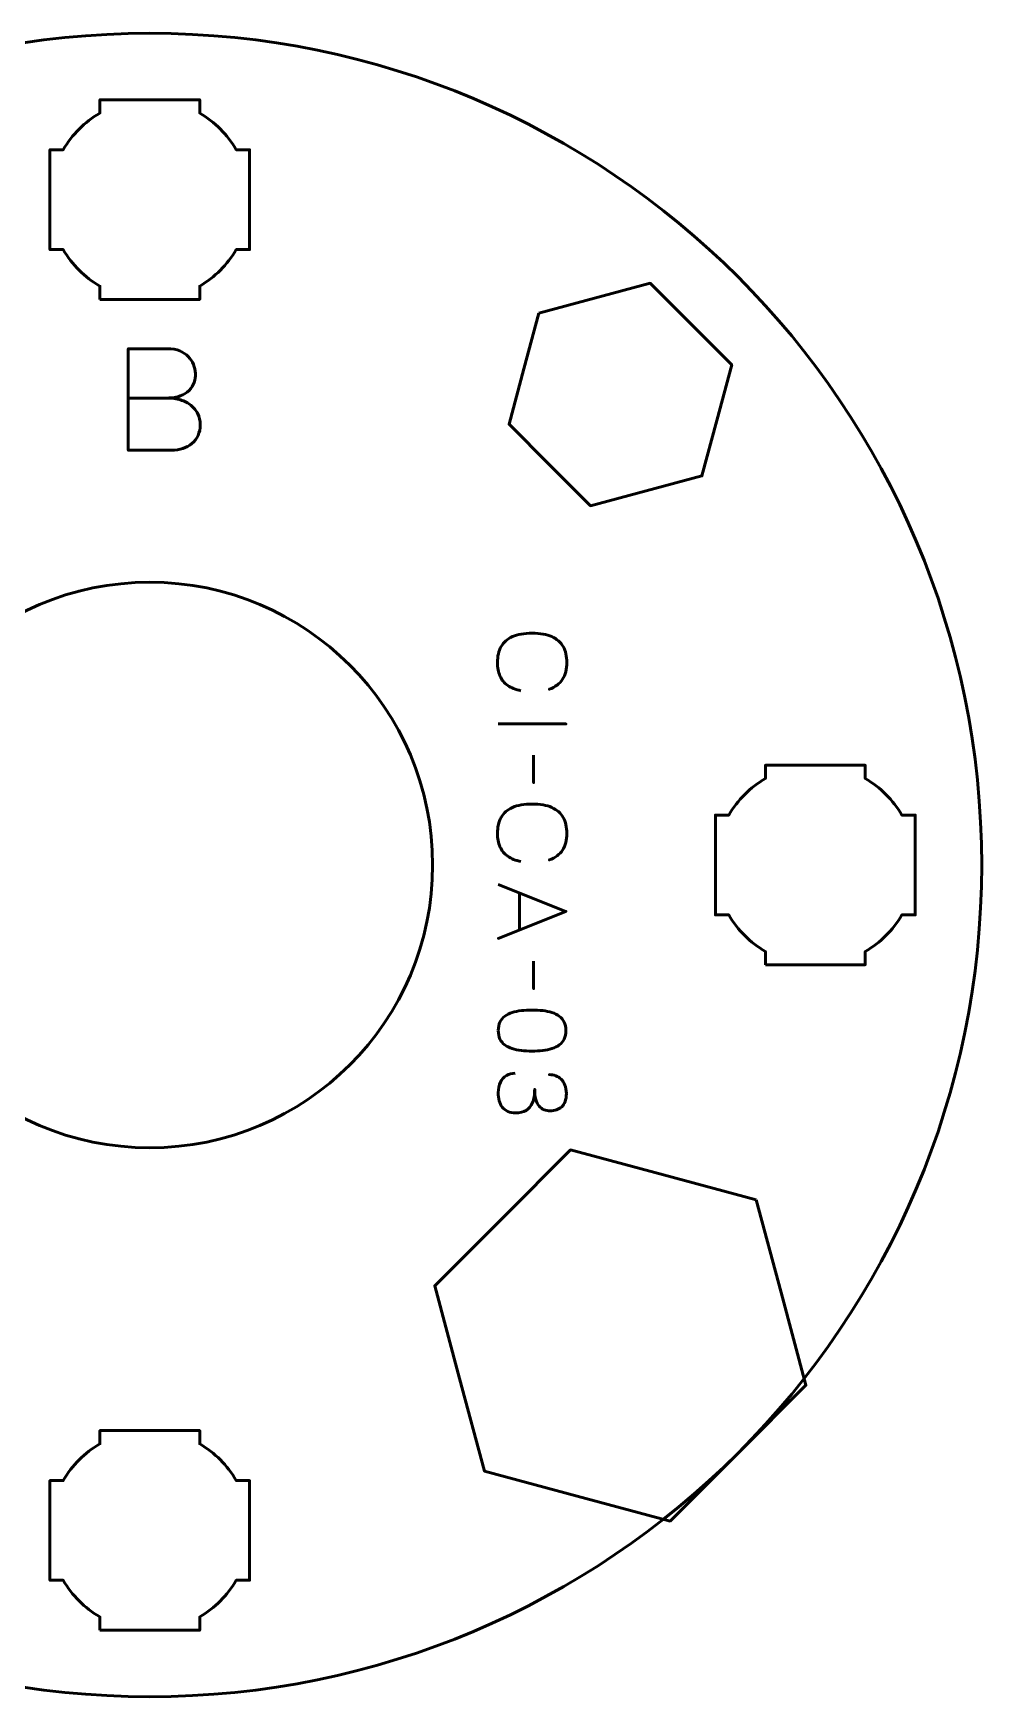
# Model space of a CAD drawing. Header units: centimetres. Extents: x -16.1 to -5, y -20.5 to -9.2.
# Drawn here: x -7.85 to -5, y -14.35 to -9.35 of the extents above; entities that cross this region are included whole.
import ezdxf

# ---------------------------------------------------------------- set-up
doc = ezdxf.new("R2010")
doc.units = ezdxf.units.CM
doc.header["$MEASUREMENT"] = 0
doc.layers.add('Layer 1', color=7, linetype='Continuous')

msp = doc.modelspace()

# ---------------------------------------------------------------- linework, layer by layer
at = {"layer": 'Layer 1', "lineweight": 53}
for points, knots in [([(-7.5, -9.35), (-6.1195, -9.35), (-5, -10.4695), (-5, -11.85), (-5, -11.85), (-5, -13.2305), (-6.1195, -14.35), (-7.5, -14.35), (-7.5, -14.35), (-8.8805, -14.35), (-10, -13.2305), (-10, -11.85), (-10, -11.85), (-10, -10.4695), (-8.8805, -9.35), (-7.5, -9.35)], [0, 0, 0, 0, 0.25, 0.25, 0.25, 0.25, 0.5, 0.5, 0.5, 0.5, 0.75, 0.75, 0.75, 0.75, 1, 1, 1, 1]), ([(-7.64999, -10.15006), (-7.64999, -10.15006), (-7.64999, -10.10988), (-7.64999, -10.10988), (-7.64999, -10.10988), (-7.69553, -10.08355), (-7.73349, -10.0456), (-7.75984, -10.00007), (-7.75984, -10.00007), (-7.75984, -10.00007), (-7.79999, -10.00007), (-7.79999, -10.00007), (-7.79999, -10.00007), (-7.79999, -10.00007), (-7.79999, -9.85155), (-7.79999, -9.85155), (-7.79999, -9.85155), (-7.79999, -9.85155), (-7.80001, -9.85), (-7.80001, -9.85), (-7.80001, -9.85), (-7.80001, -9.85), (-7.79999, -9.84845), (-7.79999, -9.84845), (-7.79999, -9.84845), (-7.79999, -9.84845), (-7.79999, -9.70006), (-7.79999, -9.70006), (-7.79999, -9.70006), (-7.79999, -9.70006), (-7.75989, -9.70006), (-7.75989, -9.70006), (-7.75989, -9.70006), (-7.73354, -9.65449), (-7.69555, -9.61649), (-7.64999, -9.59013), (-7.64999, -9.59013), (-7.64999, -9.59013), (-7.64999, -9.55005), (-7.64999, -9.55005), (-7.64999, -9.55005), (-7.64999, -9.55005), (-7.50465, -9.55005), (-7.50465, -9.55005), (-7.50465, -9.55005), (-7.50465, -9.55005), (-7.50001, -9.54999), (-7.50001, -9.54999), (-7.50001, -9.54999), (-7.50001, -9.54999), (-7.49536, -9.55005), (-7.49536, -9.55005), (-7.49536, -9.55005), (-7.49536, -9.55005), (-7.34998, -9.55005), (-7.34998, -9.55005), (-7.34998, -9.55005), (-7.34998, -9.55005), (-7.34998, -9.59013), (-7.34998, -9.59013), (-7.34998, -9.59013), (-7.30441, -9.61649), (-7.26644, -9.65449), (-7.2401, -9.70006), (-7.2401, -9.70006), (-7.2401, -9.70006), (-7.19998, -9.70006), (-7.19998, -9.70006), (-7.19998, -9.70006), (-7.19998, -9.70006), (-7.19998, -10.00007), (-7.19998, -10.00007), (-7.19998, -10.00007), (-7.19998, -10.00007), (-7.24015, -10.00007), (-7.24015, -10.00007), (-7.24015, -10.00007), (-7.26649, -10.0456), (-7.30445, -10.08355), (-7.34998, -10.10988), (-7.34998, -10.10988), (-7.34998, -10.10988), (-7.34998, -10.15006), (-7.34998, -10.15006), (-7.34998, -10.15006), (-7.34998, -10.15006), (-7.64999, -10.15006), (-7.64999, -10.15006)], [0, 0, 0, 0, 0.0454545, 0.0454545, 0.0454545, 0.0454545, 0.0909091, 0.0909091, 0.0909091, 0.0909091, 0.1363636, 0.1363636, 0.1363636, 0.1363636, 0.1818182, 0.1818182, 0.1818182, 0.1818182, 0.2272727, 0.2272727, 0.2272727, 0.2272727, 0.2727273, 0.2727273, 0.2727273, 0.2727273, 0.3181818, 0.3181818, 0.3181818, 0.3181818, 0.3636364, 0.3636364, 0.3636364, 0.3636364, 0.4090909, 0.4090909, 0.4090909, 0.4090909, 0.4545455, 0.4545455, 0.4545455, 0.4545455, 0.5, 0.5, 0.5, 0.5, 0.5454545, 0.5454545, 0.5454545, 0.5454545, 0.5909091, 0.5909091, 0.5909091, 0.5909091, 0.6363636, 0.6363636, 0.6363636, 0.6363636, 0.6818182, 0.6818182, 0.6818182, 0.6818182, 0.7272727, 0.7272727, 0.7272727, 0.7272727, 0.7727273, 0.7727273, 0.7727273, 0.7727273, 0.8181818, 0.8181818, 0.8181818, 0.8181818, 0.8636364, 0.8636364, 0.8636364, 0.8636364, 0.9090909, 0.9090909, 0.9090909, 0.9090909, 0.9545455, 0.9545455, 0.9545455, 0.9545455, 1, 1, 1, 1]), ([(-6.33075, -10.19084), (-6.33075, -10.19084), (-6.16345, -10.14601), (-6.16345, -10.14601), (-6.16345, -10.14601), (-6.16345, -10.14601), (-5.99614, -10.10118), (-5.99614, -10.10118), (-5.99614, -10.10118), (-5.99614, -10.10118), (-5.87367, -10.22366), (-5.87367, -10.22366), (-5.87367, -10.22366), (-5.87367, -10.22366), (-5.75119, -10.34613), (-5.75119, -10.34613), (-5.75119, -10.34613), (-5.75119, -10.34613), (-5.79602, -10.51344), (-5.79602, -10.51344), (-5.79602, -10.51344), (-5.79602, -10.51344), (-5.84085, -10.68074), (-5.84085, -10.68074), (-5.84085, -10.68074), (-5.84085, -10.68074), (-6.00815, -10.72557), (-6.00815, -10.72557), (-6.00815, -10.72557), (-6.00815, -10.72557), (-6.17546, -10.7704), (-6.17546, -10.7704), (-6.17546, -10.7704), (-6.17546, -10.7704), (-6.29793, -10.64792), (-6.29793, -10.64792), (-6.29793, -10.64792), (-6.29793, -10.64792), (-6.42041, -10.52545), (-6.42041, -10.52545), (-6.42041, -10.52545), (-6.42041, -10.52545), (-6.37558, -10.35814), (-6.37558, -10.35814), (-6.37558, -10.35814), (-6.37558, -10.35814), (-6.33075, -10.19084), (-6.33075, -10.19084)], [0, 0, 0, 0, 0.0833333, 0.0833333, 0.0833333, 0.0833333, 0.1666667, 0.1666667, 0.1666667, 0.1666667, 0.25, 0.25, 0.25, 0.25, 0.3333333, 0.3333333, 0.3333333, 0.3333333, 0.4166667, 0.4166667, 0.4166667, 0.4166667, 0.5, 0.5, 0.5, 0.5, 0.5833333, 0.5833333, 0.5833333, 0.5833333, 0.6666667, 0.6666667, 0.6666667, 0.6666667, 0.75, 0.75, 0.75, 0.75, 0.8333333, 0.8333333, 0.8333333, 0.8333333, 0.9166667, 0.9166667, 0.9166667, 0.9166667, 1, 1, 1, 1]), ([(-7.5, -11), (-7.03063, -11), (-6.65, -11.38063), (-6.65, -11.85), (-6.65, -11.85), (-6.65, -12.31937), (-7.03063, -12.7), (-7.5, -12.7), (-7.5, -12.7), (-7.96937, -12.7), (-8.35, -12.31937), (-8.35, -11.85), (-8.35, -11.85), (-8.35, -11.38063), (-7.96937, -11), (-7.5, -11)], [0, 0, 0, 0, 0.25, 0.25, 0.25, 0.25, 0.5, 0.5, 0.5, 0.5, 0.75, 0.75, 0.75, 0.75, 1, 1, 1, 1]), ([(-5.64999, -12.15006), (-5.64999, -12.15006), (-5.64999, -12.10988), (-5.64999, -12.10988), (-5.64999, -12.10988), (-5.69553, -12.08355), (-5.73349, -12.0456), (-5.75984, -12.00007), (-5.75984, -12.00007), (-5.75984, -12.00007), (-5.79999, -12.00007), (-5.79999, -12.00007), (-5.79999, -12.00007), (-5.79999, -12.00007), (-5.79999, -11.85155), (-5.79999, -11.85155), (-5.79999, -11.85155), (-5.79999, -11.85155), (-5.80001, -11.85), (-5.80001, -11.85), (-5.80001, -11.85), (-5.80001, -11.85), (-5.79999, -11.84845), (-5.79999, -11.84845), (-5.79999, -11.84845), (-5.79999, -11.84845), (-5.79999, -11.70006), (-5.79999, -11.70006), (-5.79999, -11.70006), (-5.79999, -11.70006), (-5.75989, -11.70006), (-5.75989, -11.70006), (-5.75989, -11.70006), (-5.73354, -11.65449), (-5.69555, -11.61649), (-5.64999, -11.59013), (-5.64999, -11.59013), (-5.64999, -11.59013), (-5.64999, -11.55005), (-5.64999, -11.55005), (-5.64999, -11.55005), (-5.64999, -11.55005), (-5.50465, -11.55005), (-5.50465, -11.55005), (-5.50465, -11.55005), (-5.50465, -11.55005), (-5.50001, -11.54999), (-5.50001, -11.54999), (-5.50001, -11.54999), (-5.50001, -11.54999), (-5.49536, -11.55005), (-5.49536, -11.55005), (-5.49536, -11.55005), (-5.49536, -11.55005), (-5.34998, -11.55005), (-5.34998, -11.55005), (-5.34998, -11.55005), (-5.34998, -11.55005), (-5.34998, -11.59013), (-5.34998, -11.59013), (-5.34998, -11.59013), (-5.30441, -11.61649), (-5.26644, -11.65449), (-5.2401, -11.70006), (-5.2401, -11.70006), (-5.2401, -11.70006), (-5.19998, -11.70006), (-5.19998, -11.70006), (-5.19998, -11.70006), (-5.19998, -11.70006), (-5.19998, -12.00007), (-5.19998, -12.00007), (-5.19998, -12.00007), (-5.19998, -12.00007), (-5.24015, -12.00007), (-5.24015, -12.00007), (-5.24015, -12.00007), (-5.26649, -12.0456), (-5.30445, -12.08355), (-5.34998, -12.10988), (-5.34998, -12.10988), (-5.34998, -12.10988), (-5.34998, -12.15006), (-5.34998, -12.15006), (-5.34998, -12.15006), (-5.34998, -12.15006), (-5.64999, -12.15006), (-5.64999, -12.15006)], [0, 0, 0, 0, 0.0454545, 0.0454545, 0.0454545, 0.0454545, 0.0909091, 0.0909091, 0.0909091, 0.0909091, 0.1363636, 0.1363636, 0.1363636, 0.1363636, 0.1818182, 0.1818182, 0.1818182, 0.1818182, 0.2272727, 0.2272727, 0.2272727, 0.2272727, 0.2727273, 0.2727273, 0.2727273, 0.2727273, 0.3181818, 0.3181818, 0.3181818, 0.3181818, 0.3636364, 0.3636364, 0.3636364, 0.3636364, 0.4090909, 0.4090909, 0.4090909, 0.4090909, 0.4545455, 0.4545455, 0.4545455, 0.4545455, 0.5, 0.5, 0.5, 0.5, 0.5454545, 0.5454545, 0.5454545, 0.5454545, 0.5909091, 0.5909091, 0.5909091, 0.5909091, 0.6363636, 0.6363636, 0.6363636, 0.6363636, 0.6818182, 0.6818182, 0.6818182, 0.6818182, 0.7272727, 0.7272727, 0.7272727, 0.7272727, 0.7727273, 0.7727273, 0.7727273, 0.7727273, 0.8181818, 0.8181818, 0.8181818, 0.8181818, 0.8636364, 0.8636364, 0.8636364, 0.8636364, 0.9090909, 0.9090909, 0.9090909, 0.9090909, 0.9545455, 0.9545455, 0.9545455, 0.9545455, 1, 1, 1, 1]), ([(-5.67755, -12.85597), (-5.67755, -12.85597), (-5.60284, -13.1348), (-5.60284, -13.1348), (-5.60284, -13.1348), (-5.60284, -13.1348), (-5.52812, -13.41364), (-5.52812, -13.41364), (-5.52812, -13.41364), (-5.52812, -13.41364), (-5.73224, -13.61777), (-5.73224, -13.61777), (-5.73224, -13.61777), (-5.73224, -13.61777), (-5.93637, -13.82189), (-5.93637, -13.82189), (-5.93637, -13.82189), (-5.93637, -13.82189), (-6.21521, -13.74717), (-6.21521, -13.74717), (-6.21521, -13.74717), (-6.21521, -13.74717), (-6.49404, -13.67246), (-6.49404, -13.67246), (-6.49404, -13.67246), (-6.49404, -13.67246), (-6.56876, -13.39363), (-6.56876, -13.39363), (-6.56876, -13.39363), (-6.56876, -13.39363), (-6.64347, -13.11478), (-6.64347, -13.11478), (-6.64347, -13.11478), (-6.64347, -13.11478), (-6.43935, -12.91066), (-6.43935, -12.91066), (-6.43935, -12.91066), (-6.43935, -12.91066), (-6.23523, -12.70654), (-6.23523, -12.70654), (-6.23523, -12.70654), (-6.23523, -12.70654), (-5.95638, -12.78125), (-5.95638, -12.78125), (-5.95638, -12.78125), (-5.95638, -12.78125), (-5.67755, -12.85597), (-5.67755, -12.85597)], [0, 0, 0, 0, 0.0833333, 0.0833333, 0.0833333, 0.0833333, 0.1666667, 0.1666667, 0.1666667, 0.1666667, 0.25, 0.25, 0.25, 0.25, 0.3333333, 0.3333333, 0.3333333, 0.3333333, 0.4166667, 0.4166667, 0.4166667, 0.4166667, 0.5, 0.5, 0.5, 0.5, 0.5833333, 0.5833333, 0.5833333, 0.5833333, 0.6666667, 0.6666667, 0.6666667, 0.6666667, 0.75, 0.75, 0.75, 0.75, 0.8333333, 0.8333333, 0.8333333, 0.8333333, 0.9166667, 0.9166667, 0.9166667, 0.9166667, 1, 1, 1, 1]), ([(-7.64999, -14.15006), (-7.64999, -14.15006), (-7.64999, -14.10988), (-7.64999, -14.10988), (-7.64999, -14.10988), (-7.69553, -14.08355), (-7.73349, -14.0456), (-7.75984, -14.00007), (-7.75984, -14.00007), (-7.75984, -14.00007), (-7.79999, -14.00007), (-7.79999, -14.00007), (-7.79999, -14.00007), (-7.79999, -14.00007), (-7.79999, -13.85155), (-7.79999, -13.85155), (-7.79999, -13.85155), (-7.79999, -13.85155), (-7.80001, -13.85), (-7.80001, -13.85), (-7.80001, -13.85), (-7.80001, -13.85), (-7.79999, -13.84845), (-7.79999, -13.84845), (-7.79999, -13.84845), (-7.79999, -13.84845), (-7.79999, -13.70006), (-7.79999, -13.70006), (-7.79999, -13.70006), (-7.79999, -13.70006), (-7.75989, -13.70006), (-7.75989, -13.70006), (-7.75989, -13.70006), (-7.73354, -13.65449), (-7.69555, -13.61649), (-7.64999, -13.59013), (-7.64999, -13.59013), (-7.64999, -13.59013), (-7.64999, -13.55005), (-7.64999, -13.55005), (-7.64999, -13.55005), (-7.64999, -13.55005), (-7.50465, -13.55005), (-7.50465, -13.55005), (-7.50465, -13.55005), (-7.50465, -13.55005), (-7.50001, -13.54999), (-7.50001, -13.54999), (-7.50001, -13.54999), (-7.50001, -13.54999), (-7.49536, -13.55005), (-7.49536, -13.55005), (-7.49536, -13.55005), (-7.49536, -13.55005), (-7.34998, -13.55005), (-7.34998, -13.55005), (-7.34998, -13.55005), (-7.34998, -13.55005), (-7.34998, -13.59013), (-7.34998, -13.59013), (-7.34998, -13.59013), (-7.30441, -13.61649), (-7.26644, -13.65449), (-7.2401, -13.70006), (-7.2401, -13.70006), (-7.2401, -13.70006), (-7.19998, -13.70006), (-7.19998, -13.70006), (-7.19998, -13.70006), (-7.19998, -13.70006), (-7.19998, -14.00007), (-7.19998, -14.00007), (-7.19998, -14.00007), (-7.19998, -14.00007), (-7.24015, -14.00007), (-7.24015, -14.00007), (-7.24015, -14.00007), (-7.26649, -14.0456), (-7.30445, -14.08355), (-7.34998, -14.10988), (-7.34998, -14.10988), (-7.34998, -14.10988), (-7.34998, -14.15006), (-7.34998, -14.15006), (-7.34998, -14.15006), (-7.34998, -14.15006), (-7.64999, -14.15006), (-7.64999, -14.15006)], [0, 0, 0, 0, 0.0454545, 0.0454545, 0.0454545, 0.0454545, 0.0909091, 0.0909091, 0.0909091, 0.0909091, 0.1363636, 0.1363636, 0.1363636, 0.1363636, 0.1818182, 0.1818182, 0.1818182, 0.1818182, 0.2272727, 0.2272727, 0.2272727, 0.2272727, 0.2727273, 0.2727273, 0.2727273, 0.2727273, 0.3181818, 0.3181818, 0.3181818, 0.3181818, 0.3636364, 0.3636364, 0.3636364, 0.3636364, 0.4090909, 0.4090909, 0.4090909, 0.4090909, 0.4545455, 0.4545455, 0.4545455, 0.4545455, 0.5, 0.5, 0.5, 0.5, 0.5454545, 0.5454545, 0.5454545, 0.5454545, 0.5909091, 0.5909091, 0.5909091, 0.5909091, 0.6363636, 0.6363636, 0.6363636, 0.6363636, 0.6818182, 0.6818182, 0.6818182, 0.6818182, 0.7272727, 0.7272727, 0.7272727, 0.7272727, 0.7727273, 0.7727273, 0.7727273, 0.7727273, 0.8181818, 0.8181818, 0.8181818, 0.8181818, 0.8636364, 0.8636364, 0.8636364, 0.8636364, 0.9090909, 0.9090909, 0.9090909, 0.9090909, 0.9545455, 0.9545455, 0.9545455, 0.9545455, 1, 1, 1, 1])]:
    msp.add_open_spline(points, degree=3, knots=knots, dxfattribs=at)
at = {"layer": 'Layer 1', "color": 5, "lineweight": 53}
for points, knots in [([(-7.5646, -10.44636), (-7.5646, -10.44636), (-7.44734, -10.44636), (-7.44734, -10.44636), (-7.44734, -10.44636), (-7.4321, -10.44629), (-7.41912, -10.44418), (-7.40818, -10.44001), (-7.40818, -10.44001), (-7.39731, -10.43592), (-7.3885, -10.43035), (-7.38165, -10.42336), (-7.38165, -10.42336), (-7.37481, -10.41638), (-7.36987, -10.40848), (-7.36676, -10.39973), (-7.36676, -10.39973), (-7.36373, -10.39105), (-7.36232, -10.38202), (-7.36267, -10.37271), (-7.36267, -10.37271), (-7.3631, -10.36339), (-7.36507, -10.35436), (-7.3686, -10.34554), (-7.3686, -10.34554), (-7.37206, -10.33672), (-7.37728, -10.32875), (-7.38412, -10.32162), (-7.38412, -10.32162), (-7.39096, -10.3145), (-7.3995, -10.30885), (-7.40987, -10.30469), (-7.40987, -10.30469), (-7.42025, -10.30046), (-7.43245, -10.29827), (-7.44649, -10.2982), (-7.44649, -10.2982), (-7.44649, -10.2982), (-7.5646, -10.2982), (-7.5646, -10.2982), (-7.5646, -10.2982), (-7.5646, -10.2982), (-7.5646, -10.60342), (-7.5646, -10.60342), (-7.5646, -10.60342), (-7.5646, -10.60342), (-7.43464, -10.60342), (-7.43464, -10.60342), (-7.43464, -10.60342), (-7.4225, -10.60342), (-7.41121, -10.60166), (-7.40077, -10.5982), (-7.40077, -10.5982), (-7.39033, -10.59467), (-7.38123, -10.58966), (-7.37333, -10.58296), (-7.37333, -10.58296), (-7.36549, -10.57633), (-7.35936, -10.56828), (-7.35498, -10.55876), (-7.35498, -10.55876), (-7.35061, -10.54923), (-7.34835, -10.53844), (-7.34828, -10.52637), (-7.34828, -10.52637), (-7.34856, -10.51424), (-7.3511, -10.5033), (-7.35597, -10.4935), (-7.35597, -10.4935), (-7.36084, -10.48369), (-7.36761, -10.47529), (-7.37636, -10.46824), (-7.37636, -10.46824), (-7.38511, -10.46125), (-7.39555, -10.45582), (-7.40755, -10.45208), (-7.40755, -10.45208), (-7.41954, -10.44834), (-7.4328, -10.44644), (-7.44734, -10.44636), (-7.44734, -10.44636), (-7.4328, -10.44644), (-7.41954, -10.44834), (-7.40755, -10.45208), (-7.40755, -10.45208), (-7.39555, -10.45582), (-7.38511, -10.46125), (-7.37636, -10.46824), (-7.37636, -10.46824), (-7.36761, -10.47529), (-7.36084, -10.48369), (-7.35597, -10.4935), (-7.35597, -10.4935), (-7.3511, -10.5033), (-7.34856, -10.51424), (-7.34828, -10.52637), (-7.34828, -10.52637), (-7.34835, -10.53844), (-7.35061, -10.54923), (-7.35498, -10.55876), (-7.35498, -10.55876), (-7.35936, -10.56828), (-7.36549, -10.57633), (-7.37333, -10.58296), (-7.37333, -10.58296), (-7.38123, -10.58966), (-7.39033, -10.59467), (-7.40077, -10.5982), (-7.40077, -10.5982), (-7.41121, -10.60166), (-7.4225, -10.60342), (-7.43464, -10.60342), (-7.43464, -10.60342), (-7.43464, -10.60342), (-7.5646, -10.60342), (-7.5646, -10.60342), (-7.5646, -10.60342), (-7.5646, -10.60342), (-7.5646, -10.2982), (-7.5646, -10.2982), (-7.5646, -10.2982), (-7.5646, -10.2982), (-7.44649, -10.2982), (-7.44649, -10.2982), (-7.44649, -10.2982), (-7.43245, -10.29827), (-7.42025, -10.30046), (-7.40987, -10.30469), (-7.40987, -10.30469), (-7.3995, -10.30885), (-7.39096, -10.3145), (-7.38412, -10.32162), (-7.38412, -10.32162), (-7.37728, -10.32875), (-7.37206, -10.33672), (-7.3686, -10.34554), (-7.3686, -10.34554), (-7.36507, -10.35436), (-7.3631, -10.36339), (-7.36267, -10.37271), (-7.36267, -10.37271), (-7.36232, -10.38202), (-7.36373, -10.39105), (-7.36676, -10.39973), (-7.36676, -10.39973), (-7.36987, -10.40848), (-7.37481, -10.41638), (-7.38165, -10.42336), (-7.38165, -10.42336), (-7.3885, -10.43035), (-7.39731, -10.43592), (-7.40818, -10.44001), (-7.40818, -10.44001), (-7.41912, -10.44418), (-7.4321, -10.44629), (-7.44734, -10.44636), (-7.44734, -10.44636), (-7.44734, -10.44636), (-7.5646, -10.44636), (-7.5646, -10.44636)], [0, 0, 0, 0, 0.025, 0.025, 0.025, 0.025, 0.05, 0.05, 0.05, 0.05, 0.075, 0.075, 0.075, 0.075, 0.1, 0.1, 0.1, 0.1, 0.125, 0.125, 0.125, 0.125, 0.15, 0.15, 0.15, 0.15, 0.175, 0.175, 0.175, 0.175, 0.2, 0.2, 0.2, 0.2, 0.225, 0.225, 0.225, 0.225, 0.25, 0.25, 0.25, 0.25, 0.275, 0.275, 0.275, 0.275, 0.3, 0.3, 0.3, 0.3, 0.325, 0.325, 0.325, 0.325, 0.35, 0.35, 0.35, 0.35, 0.375, 0.375, 0.375, 0.375, 0.4, 0.4, 0.4, 0.4, 0.425, 0.425, 0.425, 0.425, 0.45, 0.45, 0.45, 0.45, 0.475, 0.475, 0.475, 0.475, 0.5, 0.5, 0.5, 0.5, 0.525, 0.525, 0.525, 0.525, 0.55, 0.55, 0.55, 0.55, 0.575, 0.575, 0.575, 0.575, 0.6, 0.6, 0.6, 0.6, 0.625, 0.625, 0.625, 0.625, 0.65, 0.65, 0.65, 0.65, 0.675, 0.675, 0.675, 0.675, 0.7, 0.7, 0.7, 0.7, 0.725, 0.725, 0.725, 0.725, 0.75, 0.75, 0.75, 0.75, 0.775, 0.775, 0.775, 0.775, 0.8, 0.8, 0.8, 0.8, 0.825, 0.825, 0.825, 0.825, 0.85, 0.85, 0.85, 0.85, 0.875, 0.875, 0.875, 0.875, 0.9, 0.9, 0.9, 0.9, 0.925, 0.925, 0.925, 0.925, 0.95, 0.95, 0.95, 0.95, 0.975, 0.975, 0.975, 0.975, 1, 1, 1, 1]), ([(-6.38452, -11.32604), (-6.40066, -11.32303), (-6.41397, -11.31776), (-6.42441, -11.31038), (-6.42441, -11.31038), (-6.4348, -11.30294), (-6.44252, -11.29344), (-6.44755, -11.28187), (-6.44755, -11.28187), (-6.45258, -11.27035), (-6.45512, -11.2568), (-6.45508, -11.24137), (-6.45508, -11.24137), (-6.45512, -11.2226), (-6.4515, -11.20666), (-6.44412, -11.19358), (-6.44412, -11.19358), (-6.43678, -11.18051), (-6.42544, -11.17054), (-6.41006, -11.16367), (-6.41006, -11.16367), (-6.39468, -11.1568), (-6.37497, -11.15337), (-6.35094, -11.15332), (-6.35094, -11.15332), (-6.327, -11.15337), (-6.30734, -11.1568), (-6.29195, -11.16367), (-6.29195, -11.16367), (-6.27657, -11.17054), (-6.26519, -11.18051), (-6.25781, -11.19358), (-6.25781, -11.19358), (-6.25042, -11.20666), (-6.24675, -11.2226), (-6.2468, -11.24137), (-6.2468, -11.24137), (-6.24675, -11.26146), (-6.25103, -11.2783), (-6.25964, -11.2918), (-6.25964, -11.2918), (-6.26825, -11.30534), (-6.28156, -11.31527), (-6.29957, -11.32152), (-6.29957, -11.32152), (-6.28156, -11.31527), (-6.26825, -11.30534), (-6.25964, -11.2918), (-6.25964, -11.2918), (-6.25103, -11.2783), (-6.24675, -11.26146), (-6.2468, -11.24137), (-6.2468, -11.24137), (-6.24675, -11.2226), (-6.25042, -11.20666), (-6.25781, -11.19358), (-6.25781, -11.19358), (-6.26519, -11.18051), (-6.27657, -11.17054), (-6.29195, -11.16367), (-6.29195, -11.16367), (-6.30734, -11.1568), (-6.327, -11.15337), (-6.35094, -11.15332), (-6.35094, -11.15332), (-6.37497, -11.15337), (-6.39468, -11.1568), (-6.41006, -11.16367), (-6.41006, -11.16367), (-6.42544, -11.17054), (-6.43678, -11.18051), (-6.44412, -11.19358), (-6.44412, -11.19358), (-6.4515, -11.20666), (-6.45512, -11.2226), (-6.45508, -11.24137), (-6.45508, -11.24137), (-6.45512, -11.2568), (-6.45258, -11.27035), (-6.44755, -11.28187), (-6.44755, -11.28187), (-6.44252, -11.29344), (-6.4348, -11.30294), (-6.42441, -11.31038), (-6.42441, -11.31038), (-6.41397, -11.31776), (-6.40066, -11.32303), (-6.38452, -11.32604)], [0, 0, 0, 0, 0.0454545, 0.0454545, 0.0454545, 0.0454545, 0.0909091, 0.0909091, 0.0909091, 0.0909091, 0.1363636, 0.1363636, 0.1363636, 0.1363636, 0.1818182, 0.1818182, 0.1818182, 0.1818182, 0.2272727, 0.2272727, 0.2272727, 0.2272727, 0.2727273, 0.2727273, 0.2727273, 0.2727273, 0.3181818, 0.3181818, 0.3181818, 0.3181818, 0.3636364, 0.3636364, 0.3636364, 0.3636364, 0.4090909, 0.4090909, 0.4090909, 0.4090909, 0.4545455, 0.4545455, 0.4545455, 0.4545455, 0.5, 0.5, 0.5, 0.5, 0.5454545, 0.5454545, 0.5454545, 0.5454545, 0.5909091, 0.5909091, 0.5909091, 0.5909091, 0.6363636, 0.6363636, 0.6363636, 0.6363636, 0.6818182, 0.6818182, 0.6818182, 0.6818182, 0.7272727, 0.7272727, 0.7272727, 0.7272727, 0.7727273, 0.7727273, 0.7727273, 0.7727273, 0.8181818, 0.8181818, 0.8181818, 0.8181818, 0.8636364, 0.8636364, 0.8636364, 0.8636364, 0.9090909, 0.9090909, 0.9090909, 0.9090909, 0.9545455, 0.9545455, 0.9545455, 0.9545455, 1, 1, 1, 1]), ([(-6.45282, -11.42594), (-6.45282, -11.42594), (-6.24934, -11.42594), (-6.24934, -11.42594), (-6.24934, -11.42594), (-6.24934, -11.42594), (-6.45282, -11.42594), (-6.45282, -11.42594)], [0, 0, 0, 0, 0.5, 0.5, 0.5, 0.5, 1, 1, 1, 1]), ([(-6.34642, -11.51992), (-6.34642, -11.51992), (-6.34642, -11.60205), (-6.34642, -11.60205), (-6.34642, -11.60205), (-6.34642, -11.60205), (-6.34642, -11.51992), (-6.34642, -11.51992)], [0, 0, 0, 0, 0.5, 0.5, 0.5, 0.5, 1, 1, 1, 1]), ([(-6.38452, -11.83939), (-6.40066, -11.83638), (-6.41397, -11.83111), (-6.42441, -11.82373), (-6.42441, -11.82373), (-6.4348, -11.81629), (-6.44252, -11.80679), (-6.44755, -11.79522), (-6.44755, -11.79522), (-6.45258, -11.7837), (-6.45512, -11.77015), (-6.45508, -11.75472), (-6.45508, -11.75472), (-6.45512, -11.73595), (-6.4515, -11.72001), (-6.44412, -11.70693), (-6.44412, -11.70693), (-6.43678, -11.69386), (-6.42544, -11.68389), (-6.41006, -11.67702), (-6.41006, -11.67702), (-6.39468, -11.67015), (-6.37497, -11.66672), (-6.35094, -11.66667), (-6.35094, -11.66667), (-6.327, -11.66672), (-6.30734, -11.67015), (-6.29195, -11.67702), (-6.29195, -11.67702), (-6.27657, -11.68389), (-6.26519, -11.69386), (-6.25781, -11.70693), (-6.25781, -11.70693), (-6.25042, -11.72001), (-6.24675, -11.73595), (-6.2468, -11.75472), (-6.2468, -11.75472), (-6.24675, -11.77481), (-6.25103, -11.79165), (-6.25964, -11.80515), (-6.25964, -11.80515), (-6.26825, -11.81869), (-6.28156, -11.82862), (-6.29957, -11.83487), (-6.29957, -11.83487), (-6.28156, -11.82862), (-6.26825, -11.81869), (-6.25964, -11.80515), (-6.25964, -11.80515), (-6.25103, -11.79165), (-6.24675, -11.77481), (-6.2468, -11.75472), (-6.2468, -11.75472), (-6.24675, -11.73595), (-6.25042, -11.72001), (-6.25781, -11.70693), (-6.25781, -11.70693), (-6.26519, -11.69386), (-6.27657, -11.68389), (-6.29195, -11.67702), (-6.29195, -11.67702), (-6.30734, -11.67015), (-6.327, -11.66672), (-6.35094, -11.66667), (-6.35094, -11.66667), (-6.37497, -11.66672), (-6.39468, -11.67015), (-6.41006, -11.67702), (-6.41006, -11.67702), (-6.42544, -11.68389), (-6.43678, -11.69386), (-6.44412, -11.70693), (-6.44412, -11.70693), (-6.4515, -11.72001), (-6.45512, -11.73595), (-6.45508, -11.75472), (-6.45508, -11.75472), (-6.45512, -11.77015), (-6.45258, -11.7837), (-6.44755, -11.79522), (-6.44755, -11.79522), (-6.44252, -11.80679), (-6.4348, -11.81629), (-6.42441, -11.82373), (-6.42441, -11.82373), (-6.41397, -11.83111), (-6.40066, -11.83638), (-6.38452, -11.83939)], [0, 0, 0, 0, 0.0454545, 0.0454545, 0.0454545, 0.0454545, 0.0909091, 0.0909091, 0.0909091, 0.0909091, 0.1363636, 0.1363636, 0.1363636, 0.1363636, 0.1818182, 0.1818182, 0.1818182, 0.1818182, 0.2272727, 0.2272727, 0.2272727, 0.2272727, 0.2727273, 0.2727273, 0.2727273, 0.2727273, 0.3181818, 0.3181818, 0.3181818, 0.3181818, 0.3636364, 0.3636364, 0.3636364, 0.3636364, 0.4090909, 0.4090909, 0.4090909, 0.4090909, 0.4545455, 0.4545455, 0.4545455, 0.4545455, 0.5, 0.5, 0.5, 0.5, 0.5454545, 0.5454545, 0.5454545, 0.5454545, 0.5909091, 0.5909091, 0.5909091, 0.5909091, 0.6363636, 0.6363636, 0.6363636, 0.6363636, 0.6818182, 0.6818182, 0.6818182, 0.6818182, 0.7272727, 0.7272727, 0.7272727, 0.7272727, 0.7727273, 0.7727273, 0.7727273, 0.7727273, 0.8181818, 0.8181818, 0.8181818, 0.8181818, 0.8636364, 0.8636364, 0.8636364, 0.8636364, 0.9090909, 0.9090909, 0.9090909, 0.9090909, 0.9545455, 0.9545455, 0.9545455, 0.9545455, 1, 1, 1, 1]), ([(-6.45282, -11.90881), (-6.45282, -11.90881), (-6.24934, -11.98952), (-6.24934, -11.98952), (-6.24934, -11.98952), (-6.24934, -11.98952), (-6.45282, -12.07052), (-6.45282, -12.07052), (-6.45282, -12.07052), (-6.45282, -12.07052), (-6.24934, -11.98952), (-6.24934, -11.98952), (-6.24934, -11.98952), (-6.24934, -11.98952), (-6.45282, -11.90881), (-6.45282, -11.90881)], [0, 0, 0, 0, 0.25, 0.25, 0.25, 0.25, 0.5, 0.5, 0.5, 0.5, 0.75, 0.75, 0.75, 0.75, 1, 1, 1, 1]), ([(-6.38876, -11.93421), (-6.38876, -11.93421), (-6.38876, -12.04484), (-6.38876, -12.04484), (-6.38876, -12.04484), (-6.38876, -12.04484), (-6.38876, -11.93421), (-6.38876, -11.93421)], [0, 0, 0, 0, 0.5, 0.5, 0.5, 0.5, 1, 1, 1, 1]), ([(-6.34642, -12.13938), (-6.34642, -12.13938), (-6.34642, -12.22151), (-6.34642, -12.22151), (-6.34642, -12.22151), (-6.34642, -12.22151), (-6.34642, -12.13938), (-6.34642, -12.13938)], [0, 0, 0, 0, 0.5, 0.5, 0.5, 0.5, 1, 1, 1, 1]), ([(-6.45282, -12.34765), (-6.45277, -12.35753), (-6.45103, -12.36605), (-6.44765, -12.37315), (-6.44765, -12.37315), (-6.44426, -12.3802), (-6.43941, -12.38608), (-6.43325, -12.39079), (-6.43325, -12.39079), (-6.42704, -12.39544), (-6.41971, -12.39911), (-6.41124, -12.40184), (-6.41124, -12.40184), (-6.40277, -12.40452), (-6.39351, -12.40645), (-6.38335, -12.40753), (-6.38335, -12.40753), (-6.37319, -12.40866), (-6.36251, -12.40922), (-6.35122, -12.40918), (-6.35122, -12.40918), (-6.33998, -12.40922), (-6.3293, -12.40866), (-6.31919, -12.40753), (-6.31919, -12.40753), (-6.30908, -12.40645), (-6.29976, -12.40452), (-6.2913, -12.40184), (-6.2913, -12.40184), (-6.28288, -12.39911), (-6.27554, -12.39544), (-6.26928, -12.39079), (-6.26928, -12.39079), (-6.26307, -12.38608), (-6.25823, -12.3802), (-6.25484, -12.37315), (-6.25484, -12.37315), (-6.25141, -12.36605), (-6.24967, -12.35753), (-6.24962, -12.34765), (-6.24962, -12.34765), (-6.24967, -12.33778), (-6.25141, -12.32926), (-6.25484, -12.32216), (-6.25484, -12.32216), (-6.25823, -12.3151), (-6.26307, -12.30922), (-6.26928, -12.30452), (-6.26928, -12.30452), (-6.27554, -12.29986), (-6.28288, -12.2962), (-6.2913, -12.29347), (-6.2913, -12.29347), (-6.29976, -12.29079), (-6.30908, -12.28886), (-6.31919, -12.28778), (-6.31919, -12.28778), (-6.3293, -12.28665), (-6.33998, -12.28608), (-6.35122, -12.28613), (-6.35122, -12.28613), (-6.36251, -12.28608), (-6.37319, -12.28665), (-6.38335, -12.28778), (-6.38335, -12.28778), (-6.39351, -12.28886), (-6.40277, -12.29079), (-6.41124, -12.29347), (-6.41124, -12.29347), (-6.41971, -12.2962), (-6.42704, -12.29986), (-6.43325, -12.30452), (-6.43325, -12.30452), (-6.43941, -12.30922), (-6.44426, -12.3151), (-6.44765, -12.32216), (-6.44765, -12.32216), (-6.45103, -12.32926), (-6.45277, -12.33778), (-6.45282, -12.34765)], [0, 0, 0, 0, 0.05, 0.05, 0.05, 0.05, 0.1, 0.1, 0.1, 0.1, 0.15, 0.15, 0.15, 0.15, 0.2, 0.2, 0.2, 0.2, 0.25, 0.25, 0.25, 0.25, 0.3, 0.3, 0.3, 0.3, 0.35, 0.35, 0.35, 0.35, 0.4, 0.4, 0.4, 0.4, 0.45, 0.45, 0.45, 0.45, 0.5, 0.5, 0.5, 0.5, 0.55, 0.55, 0.55, 0.55, 0.6, 0.6, 0.6, 0.6, 0.65, 0.65, 0.65, 0.65, 0.7, 0.7, 0.7, 0.7, 0.75, 0.75, 0.75, 0.75, 0.8, 0.8, 0.8, 0.8, 0.85, 0.85, 0.85, 0.85, 0.9, 0.9, 0.9, 0.9, 0.95, 0.95, 0.95, 0.95, 1, 1, 1, 1]), ([(-6.45282, -12.34765), (-6.45277, -12.35753), (-6.45103, -12.36605), (-6.44765, -12.37315), (-6.44765, -12.37315), (-6.44426, -12.3802), (-6.43941, -12.38608), (-6.43325, -12.39079), (-6.43325, -12.39079), (-6.42704, -12.39544), (-6.41971, -12.39911), (-6.41124, -12.40184), (-6.41124, -12.40184), (-6.40277, -12.40452), (-6.39351, -12.40645), (-6.38335, -12.40753), (-6.38335, -12.40753), (-6.37319, -12.40866), (-6.36251, -12.40922), (-6.35122, -12.40918), (-6.35122, -12.40918), (-6.33998, -12.40922), (-6.3293, -12.40866), (-6.31919, -12.40753), (-6.31919, -12.40753), (-6.30908, -12.40645), (-6.29976, -12.40452), (-6.2913, -12.40184), (-6.2913, -12.40184), (-6.28288, -12.39911), (-6.27554, -12.39544), (-6.26928, -12.39079), (-6.26928, -12.39079), (-6.26307, -12.38608), (-6.25823, -12.3802), (-6.25484, -12.37315), (-6.25484, -12.37315), (-6.25141, -12.36605), (-6.24967, -12.35753), (-6.24962, -12.34765), (-6.24962, -12.34765), (-6.24967, -12.33778), (-6.25141, -12.32926), (-6.25484, -12.32216), (-6.25484, -12.32216), (-6.25823, -12.3151), (-6.26307, -12.30922), (-6.26928, -12.30452), (-6.26928, -12.30452), (-6.27554, -12.29986), (-6.28288, -12.2962), (-6.2913, -12.29347), (-6.2913, -12.29347), (-6.29976, -12.29079), (-6.30908, -12.28886), (-6.31919, -12.28778), (-6.31919, -12.28778), (-6.3293, -12.28665), (-6.33998, -12.28608), (-6.35122, -12.28613), (-6.35122, -12.28613), (-6.36251, -12.28608), (-6.37319, -12.28665), (-6.38335, -12.28778), (-6.38335, -12.28778), (-6.39351, -12.28886), (-6.40277, -12.29079), (-6.41124, -12.29347), (-6.41124, -12.29347), (-6.41971, -12.2962), (-6.42704, -12.29986), (-6.43325, -12.30452), (-6.43325, -12.30452), (-6.43941, -12.30922), (-6.44426, -12.3151), (-6.44765, -12.32216), (-6.44765, -12.32216), (-6.45103, -12.32926), (-6.45277, -12.33778), (-6.45282, -12.34765)], [0, 0, 0, 0, 0.05, 0.05, 0.05, 0.05, 0.1, 0.1, 0.1, 0.1, 0.15, 0.15, 0.15, 0.15, 0.2, 0.2, 0.2, 0.2, 0.25, 0.25, 0.25, 0.25, 0.3, 0.3, 0.3, 0.3, 0.35, 0.35, 0.35, 0.35, 0.4, 0.4, 0.4, 0.4, 0.45, 0.45, 0.45, 0.45, 0.5, 0.5, 0.5, 0.5, 0.55, 0.55, 0.55, 0.55, 0.6, 0.6, 0.6, 0.6, 0.65, 0.65, 0.65, 0.65, 0.7, 0.7, 0.7, 0.7, 0.75, 0.75, 0.75, 0.75, 0.8, 0.8, 0.8, 0.8, 0.85, 0.85, 0.85, 0.85, 0.9, 0.9, 0.9, 0.9, 0.95, 0.95, 0.95, 0.95, 1, 1, 1, 1]), ([(-6.40174, -12.47606), (-6.4119, -12.47611), (-6.42074, -12.47846), (-6.42841, -12.48312), (-6.42841, -12.48312), (-6.43603, -12.48777), (-6.442, -12.4944), (-6.44628, -12.50306), (-6.44628, -12.50306), (-6.45056, -12.51171), (-6.45273, -12.52211), (-6.45282, -12.5342), (-6.45282, -12.5342), (-6.45282, -12.54328), (-6.45188, -12.55151), (-6.4499, -12.55894), (-6.4499, -12.55894), (-6.44793, -12.56642), (-6.44487, -12.57281), (-6.44068, -12.57822), (-6.44068, -12.57822), (-6.4365, -12.58363), (-6.43109, -12.58777), (-6.4245, -12.59069), (-6.4245, -12.59069), (-6.41787, -12.59365), (-6.40992, -12.59511), (-6.40061, -12.59516), (-6.40061, -12.59516), (-6.38819, -12.5952), (-6.3777, -12.59266), (-6.36919, -12.58763), (-6.36919, -12.58763), (-6.36068, -12.5826), (-6.35428, -12.57479), (-6.3499, -12.5643), (-6.3499, -12.5643), (-6.34553, -12.55381), (-6.34332, -12.54036), (-6.34332, -12.52404), (-6.34332, -12.52404), (-6.34337, -12.53622), (-6.34224, -12.54643), (-6.33993, -12.55475), (-6.33993, -12.55475), (-6.33763, -12.56303), (-6.33438, -12.56966), (-6.33015, -12.57465), (-6.33015, -12.57465), (-6.32596, -12.57963), (-6.32098, -12.58326), (-6.31524, -12.58542), (-6.31524, -12.58542), (-6.30955, -12.58763), (-6.30329, -12.58871), (-6.29647, -12.58867), (-6.29647, -12.58867), (-6.28965, -12.58871), (-6.28335, -12.58777), (-6.27751, -12.58589), (-6.27751, -12.58589), (-6.27168, -12.58406), (-6.26655, -12.58105), (-6.26218, -12.57695), (-6.26218, -12.57695), (-6.25781, -12.57286), (-6.25437, -12.56745), (-6.25193, -12.56082), (-6.25193, -12.56082), (-6.24948, -12.55414), (-6.24826, -12.546), (-6.24821, -12.53645), (-6.24821, -12.53645), (-6.24826, -12.52695), (-6.24967, -12.51863), (-6.2524, -12.51157), (-6.2524, -12.51157), (-6.25512, -12.50447), (-6.25884, -12.49864), (-6.26359, -12.49393), (-6.26359, -12.49393), (-6.26834, -12.48928), (-6.27375, -12.4858), (-6.27987, -12.48349), (-6.27987, -12.48349), (-6.28598, -12.48114), (-6.29247, -12.48001), (-6.29929, -12.48001), (-6.29929, -12.48001), (-6.29247, -12.48001), (-6.28598, -12.48114), (-6.27987, -12.48349), (-6.27987, -12.48349), (-6.27375, -12.4858), (-6.26834, -12.48928), (-6.26359, -12.49393), (-6.26359, -12.49393), (-6.25884, -12.49864), (-6.25512, -12.50447), (-6.2524, -12.51157), (-6.2524, -12.51157), (-6.24967, -12.51863), (-6.24826, -12.52695), (-6.24821, -12.53645), (-6.24821, -12.53645), (-6.24826, -12.546), (-6.24948, -12.55414), (-6.25193, -12.56082), (-6.25193, -12.56082), (-6.25437, -12.56745), (-6.25781, -12.57286), (-6.26218, -12.57695), (-6.26218, -12.57695), (-6.26655, -12.58105), (-6.27168, -12.58406), (-6.27751, -12.58589), (-6.27751, -12.58589), (-6.28335, -12.58777), (-6.28965, -12.58871), (-6.29647, -12.58867), (-6.29647, -12.58867), (-6.30329, -12.58871), (-6.30955, -12.58763), (-6.31524, -12.58542), (-6.31524, -12.58542), (-6.32098, -12.58326), (-6.32596, -12.57963), (-6.33015, -12.57465), (-6.33015, -12.57465), (-6.33438, -12.56966), (-6.33763, -12.56303), (-6.33993, -12.55475), (-6.33993, -12.55475), (-6.34224, -12.54643), (-6.34337, -12.53622), (-6.34332, -12.52404), (-6.34332, -12.52404), (-6.34332, -12.54036), (-6.34553, -12.55381), (-6.3499, -12.5643), (-6.3499, -12.5643), (-6.35428, -12.57479), (-6.36068, -12.5826), (-6.36919, -12.58763), (-6.36919, -12.58763), (-6.3777, -12.59266), (-6.38819, -12.5952), (-6.40061, -12.59516), (-6.40061, -12.59516), (-6.40992, -12.59511), (-6.41787, -12.59365), (-6.4245, -12.59069), (-6.4245, -12.59069), (-6.43109, -12.58777), (-6.4365, -12.58363), (-6.44068, -12.57822), (-6.44068, -12.57822), (-6.44487, -12.57281), (-6.44793, -12.56642), (-6.4499, -12.55894), (-6.4499, -12.55894), (-6.45188, -12.55151), (-6.45282, -12.54328), (-6.45282, -12.5342), (-6.45282, -12.5342), (-6.45273, -12.52211), (-6.45056, -12.51171), (-6.44628, -12.50306), (-6.44628, -12.50306), (-6.442, -12.4944), (-6.43603, -12.48777), (-6.42841, -12.48312), (-6.42841, -12.48312), (-6.42074, -12.47846), (-6.4119, -12.47611), (-6.40174, -12.47606)], [0, 0, 0, 0, 0.0227273, 0.0227273, 0.0227273, 0.0227273, 0.0454545, 0.0454545, 0.0454545, 0.0454545, 0.0681818, 0.0681818, 0.0681818, 0.0681818, 0.0909091, 0.0909091, 0.0909091, 0.0909091, 0.1136364, 0.1136364, 0.1136364, 0.1136364, 0.1363636, 0.1363636, 0.1363636, 0.1363636, 0.1590909, 0.1590909, 0.1590909, 0.1590909, 0.1818182, 0.1818182, 0.1818182, 0.1818182, 0.2045455, 0.2045455, 0.2045455, 0.2045455, 0.2272727, 0.2272727, 0.2272727, 0.2272727, 0.25, 0.25, 0.25, 0.25, 0.2727273, 0.2727273, 0.2727273, 0.2727273, 0.2954545, 0.2954545, 0.2954545, 0.2954545, 0.3181818, 0.3181818, 0.3181818, 0.3181818, 0.3409091, 0.3409091, 0.3409091, 0.3409091, 0.3636364, 0.3636364, 0.3636364, 0.3636364, 0.3863636, 0.3863636, 0.3863636, 0.3863636, 0.4090909, 0.4090909, 0.4090909, 0.4090909, 0.4318182, 0.4318182, 0.4318182, 0.4318182, 0.4545455, 0.4545455, 0.4545455, 0.4545455, 0.4772727, 0.4772727, 0.4772727, 0.4772727, 0.5, 0.5, 0.5, 0.5, 0.5227273, 0.5227273, 0.5227273, 0.5227273, 0.5454545, 0.5454545, 0.5454545, 0.5454545, 0.5681818, 0.5681818, 0.5681818, 0.5681818, 0.5909091, 0.5909091, 0.5909091, 0.5909091, 0.6136364, 0.6136364, 0.6136364, 0.6136364, 0.6363636, 0.6363636, 0.6363636, 0.6363636, 0.6590909, 0.6590909, 0.6590909, 0.6590909, 0.6818182, 0.6818182, 0.6818182, 0.6818182, 0.7045455, 0.7045455, 0.7045455, 0.7045455, 0.7272727, 0.7272727, 0.7272727, 0.7272727, 0.75, 0.75, 0.75, 0.75, 0.7727273, 0.7727273, 0.7727273, 0.7727273, 0.7954545, 0.7954545, 0.7954545, 0.7954545, 0.8181818, 0.8181818, 0.8181818, 0.8181818, 0.8409091, 0.8409091, 0.8409091, 0.8409091, 0.8636364, 0.8636364, 0.8636364, 0.8636364, 0.8863636, 0.8863636, 0.8863636, 0.8863636, 0.9090909, 0.9090909, 0.9090909, 0.9090909, 0.9318182, 0.9318182, 0.9318182, 0.9318182, 0.9545455, 0.9545455, 0.9545455, 0.9545455, 0.9772727, 0.9772727, 0.9772727, 0.9772727, 1, 1, 1, 1])]:
    msp.add_open_spline(points, degree=3, knots=knots, dxfattribs=at)

doc.saveas('drawing.dxf')
